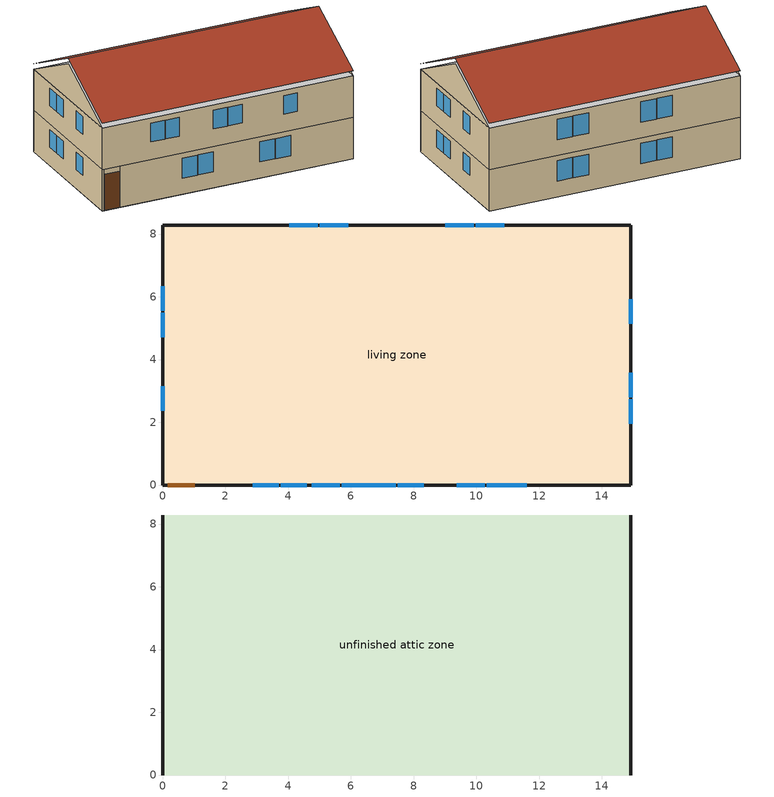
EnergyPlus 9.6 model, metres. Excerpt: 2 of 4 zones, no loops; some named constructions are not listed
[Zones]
living zone
 floor foundation (FloorFndGrndFinSlab): 0,0 0,8.29 14.92,8.29 14.92,0 z0
 wall outside (WallExtInsFin): 14.92,0 14.92,8.29 0,8.29 0,0 14.92,0 z2.44:4.88; 0.13,0 1.05,0 14.92,0 14.92,8.29 0,8.29 0,0 0.13,0 z0:2.44
 window (WindowConstruction): 14.92,1.95 14.92,2.73 / 14.92,2.79 14.92,3.57 / 14.92,5.14 14.92,5.92 / 0,6.34 0,5.56 / 0,5.5 0,4.72 / 0,3.15 0,2.37 z3.53:4.57; 2.88,0 3.7,0 / 3.76,0 4.58,0 / 6.61,0 7.43,0 / 7.49,0 8.32,0 / 10.78,0 11.6,0 z3.47:4.57; 0,6.34 0,5.56 / 0,5.5 0,4.72 / 0,3.15 0,2.37 / 14.92,1.95 14.92,2.73 / 14.92,2.79 14.92,3.57 / 14.92,5.14 14.92,5.92 z1.1:2.13; 10.88,8.29 9.98,8.29 / 9.92,8.29 9.01,8.29 / 5.91,8.29 5,8.29 / 4.94,8.29 4.04,8.29 z0.93:2.13; 4.75,0 5.64,0 / 5.7,0 6.59,0 / 9.38,0 10.27,0 / 10.33,0 11.22,0 z0.95:2.13; 10.88,8.29 9.98,8.29 / 9.92,8.29 9.01,8.29 / 5.91,8.29 5,8.29 / 4.94,8.29 4.04,8.29 z3.37:4.57
 door (Door): 0.15,0 1.02,0 z0:2.13
unfinished attic zone
 floor to living zone (FloorFinInsUnfinAttic): 0,8.29 14.92,8.29 14.92,0 0,0 z4.88
 wall outside (WallExtUninsUnfin): 0,4.14,6.95 0,8.29,4.88 0,0,4.88; 14.92,4.14,6.95 14.92,0,4.88 14.92,8.29,4.88
 roof outside (RoofUnfinInsExt): 14.92,4.14,7.25 0,4.14,7.25 0,0,5.18 14.92,0,5.18; 0,4.14,7.25 14.92,4.14,7.25 14.92,8.29,5.18 0,8.29,5.18
[Material] Roughness=Rough; Thermal Absorptance=0.9
Name | Thickness | Conductivity | Density | Specific Heat | Solar Absorptance | Visible Absorptance
Drywall 0.5 in. | 0.0127 | 0.160291 | 801 | 837.4 | 0.5 | 0.1
FloorUAAdditionalCeilingIns | 0.099314 | 0.0562575 | 16.02 | 1046.75 | 0.7 | 0.7
FloorUATrussandIns | 0.0889 | 0.0589139 | 50.7834 | 1165.1 | 0.5 | 0.9
[Construction]
FloorFinInsUnfinAttic Reversed: FloorUAAdditionalCeilingIns, FloorUATrussandIns, Drywall 0.5 in.
[Schedule:Day:Interval]
res mv_1 bath exhaust schedule allday1; res mv_1 bath exhaust schedule allday10; res mv_1 bath exhaust schedule allday11; res mv_1 bath exhaust schedule allday12; res mv_1 bath exhaust schedule allday2; res mv_1 bath exhaust schedule allday3; res mv_1 bath exhaust schedule allday4; res mv_1 bath exhaust schedule allday5; res mv_1 bath exhaust schedule allday6; res mv_1 bath exhaust schedule allday7; res mv_1 bath exhaust schedule allday8; res mv_1 bath exhaust schedule allday9: No, 23:00, 0, 24:00, 1
res mv_1 bath exhaust schedule summer design; res mv_1 range exhaust schedule summer design: No, 24:00, 1
res mv_1 bath exhaust schedule winter design; res mv_1 range exhaust schedule winter design; Schedule Day 11; Schedule Day 12; Schedule Day 15; Schedule Day 16: No, 24:00, 0
res mv_1 range exhaust schedule allday1; res mv_1 range exhaust schedule allday10; res mv_1 range exhaust schedule allday11; res mv_1 range exhaust schedule allday12; res mv_1 range exhaust schedule allday2; res mv_1 range exhaust schedule allday3; res mv_1 range exhaust schedule allday4; res mv_1 range exhaust schedule allday5; res mv_1 range exhaust schedule allday6; res mv_1 range exhaust schedule allday7; res mv_1 range exhaust schedule allday8; res mv_1 range exhaust schedule allday9: No, 15:00, 0, 16:00, 1, 24:00, 0
res nv_1 availability schedule allday1 on; res nv_1 availability schedule allday1 on 1; res nv_1 availability schedule allday1 on 10; res nv_1 availability schedule allday1 on 11; res nv_1 availability schedule allday1 on 2; res nv_1 availability schedule allday1 on 3; res nv_1 availability schedule allday1 on 4; res nv_1 availability schedule allday1 on 5; res nv_1 availability schedule allday1 on 6; res nv_1 availability schedule allday1 on 7; res nv_1 availability schedule allday1 on 8; res nv_1 availability schedule allday1 on 9: No, 01:00, 1, 02:00, 1, 03:00, 1, 04:00, 1, 05:00, 1, 06:00, 1, 07:00, 1, 08:00, 1, 09:00, 1, 10:00, 1, 11:00, 1, 12:00, 1, 13:00, 1, 14:00, 1, 15:00, 1, 16:00, 1, 17:00, 1, 18:00, 1, 19:00, 1, 20:00, 1, 21:00, 1, 22:00, 1, 23:00, 1, 24:00, 1
res nv_1 temp schedule allday1; res nv_1 temp schedule allday12; res nv_1 temp schedule allday2: No, 24:00, 26.1111
res nv_1 temp schedule allday10; res nv_1 temp schedule allday11; res nv_1 temp schedule allday3; res nv_1 temp schedule allday4; res nv_1 temp schedule allday5; res nv_1 temp schedule allday6; res nv_1 temp schedule allday7; res nv_1 temp schedule allday8; res nv_1 temp schedule allday9: No, 24:00, 24.4444
[Schedule:Week:Daily]
res mv_1 bath exhaust schedule Week Rule - Apr29-May5: res mv_1 bath exhaust schedule allday4, res mv_1 bath exhaust schedule allday4, res mv_1 bath exhaust schedule allday5, res mv_1 bath exhaust schedule allday5, res mv_1 bath exhaust schedule allday5, res mv_1 bath exhaust schedule allday5, res mv_1 bath exhaust schedule allday5, Schedule Day 16, res mv_1 bath exhaust schedule summer design, res mv_1 bath exhaust schedule winter design, Schedule Day 16, Schedule Day 16
res mv_1 bath exhaust schedule Week Rule - May6-May26: res mv_1 bath exhaust schedule allday5, res mv_1 bath exhaust schedule allday5, res mv_1 bath exhaust schedule allday5, res mv_1 bath exhaust schedule allday5, res mv_1 bath exhaust schedule allday5, res mv_1 bath exhaust schedule allday5, res mv_1 bath exhaust schedule allday5, Schedule Day 16, res mv_1 bath exhaust schedule summer design, res mv_1 bath exhaust schedule winter design, Schedule Day 16, Schedule Day 16
res mv_1 bath exhaust schedule Week Rule - May27-Jun2: res mv_1 bath exhaust schedule allday5, res mv_1 bath exhaust schedule allday5, res mv_1 bath exhaust schedule allday5, res mv_1 bath exhaust schedule allday5, res mv_1 bath exhaust schedule allday5, res mv_1 bath exhaust schedule allday6, res mv_1 bath exhaust schedule allday6, Schedule Day 16, res mv_1 bath exhaust schedule summer design, res mv_1 bath exhaust schedule winter design, Schedule Day 16, Schedule Day 16
res mv_1 bath exhaust schedule Week Rule - Jun3-Jun30: res mv_1 bath exhaust schedule allday6, res mv_1 bath exhaust schedule allday6, res mv_1 bath exhaust schedule allday6, res mv_1 bath exhaust schedule allday6, res mv_1 bath exhaust schedule allday6, res mv_1 bath exhaust schedule allday6, res mv_1 bath exhaust schedule allday6, Schedule Day 16, res mv_1 bath exhaust schedule summer design, res mv_1 bath exhaust schedule winter design, Schedule Day 16, Schedule Day 16
res mv_1 bath exhaust schedule Week Rule - Jul1-Jul28: res mv_1 bath exhaust schedule allday7, res mv_1 bath exhaust schedule allday7, res mv_1 bath exhaust schedule allday7, res mv_1 bath exhaust schedule allday7, res mv_1 bath exhaust schedule allday7, res mv_1 bath exhaust schedule allday7, res mv_1 bath exhaust schedule allday7, Schedule Day 16, res mv_1 bath exhaust schedule summer design, res mv_1 bath exhaust schedule winter design, Schedule Day 16, Schedule Day 16
res mv_1 bath exhaust schedule Week Rule - Jul29-Aug4: res mv_1 bath exhaust schedule allday7, res mv_1 bath exhaust schedule allday7, res mv_1 bath exhaust schedule allday7, res mv_1 bath exhaust schedule allday8, res mv_1 bath exhaust schedule allday8, res mv_1 bath exhaust schedule allday8, res mv_1 bath exhaust schedule allday8, Schedule Day 16, res mv_1 bath exhaust schedule summer design, res mv_1 bath exhaust schedule winter design, Schedule Day 16, Schedule Day 16
res mv_1 bath exhaust schedule Week Rule - Aug5-Aug25: res mv_1 bath exhaust schedule allday8, res mv_1 bath exhaust schedule allday8, res mv_1 bath exhaust schedule allday8, res mv_1 bath exhaust schedule allday8, res mv_1 bath exhaust schedule allday8, res mv_1 bath exhaust schedule allday8, res mv_1 bath exhaust schedule allday8, Schedule Day 16, res mv_1 bath exhaust schedule summer design, res mv_1 bath exhaust schedule winter design, Schedule Day 16, Schedule Day 16
res mv_1 bath exhaust schedule Week Rule - Aug26-Sep1: res mv_1 bath exhaust schedule allday8, res mv_1 bath exhaust schedule allday8, res mv_1 bath exhaust schedule allday8, res mv_1 bath exhaust schedule allday8, res mv_1 bath exhaust schedule allday8, res mv_1 bath exhaust schedule allday8, res mv_1 bath exhaust schedule allday9, Schedule Day 16, res mv_1 bath exhaust schedule summer design, res mv_1 bath exhaust schedule winter design, Schedule Day 16, Schedule Day 16
res mv_1 bath exhaust schedule Week Rule - Sep2-Sep29: res mv_1 bath exhaust schedule allday9, res mv_1 bath exhaust schedule allday9, res mv_1 bath exhaust schedule allday9, res mv_1 bath exhaust schedule allday9, res mv_1 bath exhaust schedule allday9, res mv_1 bath exhaust schedule allday9, res mv_1 bath exhaust schedule allday9, Schedule Day 16, res mv_1 bath exhaust schedule summer design, res mv_1 bath exhaust schedule winter design, Schedule Day 16, Schedule Day 16
res mv_1 bath exhaust schedule Week Rule - Sep30-Oct6: res mv_1 bath exhaust schedule allday9, res mv_1 bath exhaust schedule allday10, res mv_1 bath exhaust schedule allday10, res mv_1 bath exhaust schedule allday10, res mv_1 bath exhaust schedule allday10, res mv_1 bath exhaust schedule allday10, res mv_1 bath exhaust schedule allday10, Schedule Day 16, res mv_1 bath exhaust schedule summer design, res mv_1 bath exhaust schedule winter design, Schedule Day 16, Schedule Day 16
res mv_1 bath exhaust schedule Week Rule - Oct7-Oct27: res mv_1 bath exhaust schedule allday10, res mv_1 bath exhaust schedule allday10, res mv_1 bath exhaust schedule allday10, res mv_1 bath exhaust schedule allday10, res mv_1 bath exhaust schedule allday10, res mv_1 bath exhaust schedule allday10, res mv_1 bath exhaust schedule allday10, Schedule Day 16, res mv_1 bath exhaust schedule summer design, res mv_1 bath exhaust schedule winter design, Schedule Day 16, Schedule Day 16
res mv_1 bath exhaust schedule Week Rule - Oct28-Nov3: res mv_1 bath exhaust schedule allday10, res mv_1 bath exhaust schedule allday10, res mv_1 bath exhaust schedule allday10, res mv_1 bath exhaust schedule allday10, res mv_1 bath exhaust schedule allday11, res mv_1 bath exhaust schedule allday11, res mv_1 bath exhaust schedule allday11, Schedule Day 16, res mv_1 bath exhaust schedule summer design, res mv_1 bath exhaust schedule winter design, Schedule Day 16, Schedule Day 16
res mv_1 bath exhaust schedule Week Rule - Nov4-Nov24: res mv_1 bath exhaust schedule allday11, res mv_1 bath exhaust schedule allday11, res mv_1 bath exhaust schedule allday11, res mv_1 bath exhaust schedule allday11, res mv_1 bath exhaust schedule allday11, res mv_1 bath exhaust schedule allday11, res mv_1 bath exhaust schedule allday11, Schedule Day 16, res mv_1 bath exhaust schedule summer design, res mv_1 bath exhaust schedule winter design, Schedule Day 16, Schedule Day 16
res mv_1 bath exhaust schedule Week Rule - Nov25-Dec1: res mv_1 bath exhaust schedule allday11, res mv_1 bath exhaust schedule allday11, res mv_1 bath exhaust schedule allday11, res mv_1 bath exhaust schedule allday11, res mv_1 bath exhaust schedule allday11, res mv_1 bath exhaust schedule allday11, res mv_1 bath exhaust schedule allday12, Schedule Day 16, res mv_1 bath exhaust schedule summer design, res mv_1 bath exhaust schedule winter design, Schedule Day 16, Schedule Day 16
res mv_1 bath exhaust schedule Week Rule - Dec2-Dec31: res mv_1 bath exhaust schedule allday12, res mv_1 bath exhaust schedule allday12, res mv_1 bath exhaust schedule allday12, res mv_1 bath exhaust schedule allday12, res mv_1 bath exhaust schedule allday12, res mv_1 bath exhaust schedule allday12, res mv_1 bath exhaust schedule allday12, Schedule Day 16, res mv_1 bath exhaust schedule summer design, res mv_1 bath exhaust schedule winter design, Schedule Day 16, Schedule Day 16
res mv_1 range exhaust schedule Week Rule - Jan1-Jan27: res mv_1 range exhaust schedule allday1, res mv_1 range exhaust schedule allday1, res mv_1 range exhaust schedule allday1, res mv_1 range exhaust schedule allday1, res mv_1 range exhaust schedule allday1, res mv_1 range exhaust schedule allday1, res mv_1 range exhaust schedule allday1, Schedule Day 15, res mv_1 range exhaust schedule summer design, res mv_1 range exhaust schedule winter design, Schedule Day 15, Schedule Day 15
res mv_1 range exhaust schedule Week Rule - Jan28-Feb3: res mv_1 range exhaust schedule allday1, res mv_1 range exhaust schedule allday1, res mv_1 range exhaust schedule allday1, res mv_1 range exhaust schedule allday1, res mv_1 range exhaust schedule allday2, res mv_1 range exhaust schedule allday2, res mv_1 range exhaust schedule allday2, Schedule Day 15, res mv_1 range exhaust schedule summer design, res mv_1 range exhaust schedule winter design, Schedule Day 15, Schedule Day 15
res mv_1 range exhaust schedule Week Rule - Feb4-Feb24: res mv_1 range exhaust schedule allday2, res mv_1 range exhaust schedule allday2, res mv_1 range exhaust schedule allday2, res mv_1 range exhaust schedule allday2, res mv_1 range exhaust schedule allday2, res mv_1 range exhaust schedule allday2, res mv_1 range exhaust schedule allday2, Schedule Day 15, res mv_1 range exhaust schedule summer design, res mv_1 range exhaust schedule winter design, Schedule Day 15, Schedule Day 15
res mv_1 range exhaust schedule Week Rule - Feb25-Mar3: res mv_1 range exhaust schedule allday2, res mv_1 range exhaust schedule allday2, res mv_1 range exhaust schedule allday2, res mv_1 range exhaust schedule allday2, res mv_1 range exhaust schedule allday3, res mv_1 range exhaust schedule allday3, res mv_1 range exhaust schedule allday3, Schedule Day 15, res mv_1 range exhaust schedule summer design, res mv_1 range exhaust schedule winter design, Schedule Day 15, Schedule Day 15
res mv_1 range exhaust schedule Week Rule - Mar4-Mar31: res mv_1 range exhaust schedule allday3, res mv_1 range exhaust schedule allday3, res mv_1 range exhaust schedule allday3, res mv_1 range exhaust schedule allday3, res mv_1 range exhaust schedule allday3, res mv_1 range exhaust schedule allday3, res mv_1 range exhaust schedule allday3, Schedule Day 15, res mv_1 range exhaust schedule summer design, res mv_1 range exhaust schedule winter design, Schedule Day 15, Schedule Day 15
res mv_1 range exhaust schedule Week Rule - Apr1-Apr28: res mv_1 range exhaust schedule allday4, res mv_1 range exhaust schedule allday4, res mv_1 range exhaust schedule allday4, res mv_1 range exhaust schedule allday4, res mv_1 range exhaust schedule allday4, res mv_1 range exhaust schedule allday4, res mv_1 range exhaust schedule allday4, Schedule Day 15, res mv_1 range exhaust schedule summer design, res mv_1 range exhaust schedule winter design, Schedule Day 15, Schedule Day 15
res mv_1 range exhaust schedule Week Rule - Apr29-May5: res mv_1 range exhaust schedule allday4, res mv_1 range exhaust schedule allday4, res mv_1 range exhaust schedule allday5, res mv_1 range exhaust schedule allday5, res mv_1 range exhaust schedule allday5, res mv_1 range exhaust schedule allday5, res mv_1 range exhaust schedule allday5, Schedule Day 15, res mv_1 range exhaust schedule summer design, res mv_1 range exhaust schedule winter design, Schedule Day 15, Schedule Day 15
res mv_1 range exhaust schedule Week Rule - May6-May26: res mv_1 range exhaust schedule allday5, res mv_1 range exhaust schedule allday5, res mv_1 range exhaust schedule allday5, res mv_1 range exhaust schedule allday5, res mv_1 range exhaust schedule allday5, res mv_1 range exhaust schedule allday5, res mv_1 range exhaust schedule allday5, Schedule Day 15, res mv_1 range exhaust schedule summer design, res mv_1 range exhaust schedule winter design, Schedule Day 15, Schedule Day 15
res mv_1 range exhaust schedule Week Rule - May27-Jun2: res mv_1 range exhaust schedule allday5, res mv_1 range exhaust schedule allday5, res mv_1 range exhaust schedule allday5, res mv_1 range exhaust schedule allday5, res mv_1 range exhaust schedule allday5, res mv_1 range exhaust schedule allday6, res mv_1 range exhaust schedule allday6, Schedule Day 15, res mv_1 range exhaust schedule summer design, res mv_1 range exhaust schedule winter design, Schedule Day 15, Schedule Day 15
res mv_1 range exhaust schedule Week Rule - Jun3-Jun30: res mv_1 range exhaust schedule allday6, res mv_1 range exhaust schedule allday6, res mv_1 range exhaust schedule allday6, res mv_1 range exhaust schedule allday6, res mv_1 range exhaust schedule allday6, res mv_1 range exhaust schedule allday6, res mv_1 range exhaust schedule allday6, Schedule Day 15, res mv_1 range exhaust schedule summer design, res mv_1 range exhaust schedule winter design, Schedule Day 15, Schedule Day 15
res mv_1 range exhaust schedule Week Rule - Jul1-Jul28: res mv_1 range exhaust schedule allday7, res mv_1 range exhaust schedule allday7, res mv_1 range exhaust schedule allday7, res mv_1 range exhaust schedule allday7, res mv_1 range exhaust schedule allday7, res mv_1 range exhaust schedule allday7, res mv_1 range exhaust schedule allday7, Schedule Day 15, res mv_1 range exhaust schedule summer design, res mv_1 range exhaust schedule winter design, Schedule Day 15, Schedule Day 15
res mv_1 range exhaust schedule Week Rule - Jul29-Aug4: res mv_1 range exhaust schedule allday7, res mv_1 range exhaust schedule allday7, res mv_1 range exhaust schedule allday7, res mv_1 range exhaust schedule allday8, res mv_1 range exhaust schedule allday8, res mv_1 range exhaust schedule allday8, res mv_1 range exhaust schedule allday8, Schedule Day 15, res mv_1 range exhaust schedule summer design, res mv_1 range exhaust schedule winter design, Schedule Day 15, Schedule Day 15
res mv_1 range exhaust schedule Week Rule - Aug5-Aug25: res mv_1 range exhaust schedule allday8, res mv_1 range exhaust schedule allday8, res mv_1 range exhaust schedule allday8, res mv_1 range exhaust schedule allday8, res mv_1 range exhaust schedule allday8, res mv_1 range exhaust schedule allday8, res mv_1 range exhaust schedule allday8, Schedule Day 15, res mv_1 range exhaust schedule summer design, res mv_1 range exhaust schedule winter design, Schedule Day 15, Schedule Day 15
res mv_1 range exhaust schedule Week Rule - Aug26-Sep1: res mv_1 range exhaust schedule allday8, res mv_1 range exhaust schedule allday8, res mv_1 range exhaust schedule allday8, res mv_1 range exhaust schedule allday8, res mv_1 range exhaust schedule allday8, res mv_1 range exhaust schedule allday8, res mv_1 range exhaust schedule allday9, Schedule Day 15, res mv_1 range exhaust schedule summer design, res mv_1 range exhaust schedule winter design, Schedule Day 15, Schedule Day 15
res mv_1 range exhaust schedule Week Rule - Sep2-Sep29: res mv_1 range exhaust schedule allday9, res mv_1 range exhaust schedule allday9, res mv_1 range exhaust schedule allday9, res mv_1 range exhaust schedule allday9, res mv_1 range exhaust schedule allday9, res mv_1 range exhaust schedule allday9, res mv_1 range exhaust schedule allday9, Schedule Day 15, res mv_1 range exhaust schedule summer design, res mv_1 range exhaust schedule winter design, Schedule Day 15, Schedule Day 15
res mv_1 range exhaust schedule Week Rule - Sep30-Oct6: res mv_1 range exhaust schedule allday9, res mv_1 range exhaust schedule allday10, res mv_1 range exhaust schedule allday10, res mv_1 range exhaust schedule allday10, res mv_1 range exhaust schedule allday10, res mv_1 range exhaust schedule allday10, res mv_1 range exhaust schedule allday10, Schedule Day 15, res mv_1 range exhaust schedule summer design, res mv_1 range exhaust schedule winter design, Schedule Day 15, Schedule Day 15
res mv_1 range exhaust schedule Week Rule - Oct7-Oct27: res mv_1 range exhaust schedule allday10, res mv_1 range exhaust schedule allday10, res mv_1 range exhaust schedule allday10, res mv_1 range exhaust schedule allday10, res mv_1 range exhaust schedule allday10, res mv_1 range exhaust schedule allday10, res mv_1 range exhaust schedule allday10, Schedule Day 15, res mv_1 range exhaust schedule summer design, res mv_1 range exhaust schedule winter design, Schedule Day 15, Schedule Day 15
res mv_1 range exhaust schedule Week Rule - Oct28-Nov3: res mv_1 range exhaust schedule allday10, res mv_1 range exhaust schedule allday10, res mv_1 range exhaust schedule allday10, res mv_1 range exhaust schedule allday10, res mv_1 range exhaust schedule allday11, res mv_1 range exhaust schedule allday11, res mv_1 range exhaust schedule allday11, Schedule Day 15, res mv_1 range exhaust schedule summer design, res mv_1 range exhaust schedule winter design, Schedule Day 15, Schedule Day 15
res mv_1 range exhaust schedule Week Rule - Nov4-Nov24: res mv_1 range exhaust schedule allday11, res mv_1 range exhaust schedule allday11, res mv_1 range exhaust schedule allday11, res mv_1 range exhaust schedule allday11, res mv_1 range exhaust schedule allday11, res mv_1 range exhaust schedule allday11, res mv_1 range exhaust schedule allday11, Schedule Day 15, res mv_1 range exhaust schedule summer design, res mv_1 range exhaust schedule winter design, Schedule Day 15, Schedule Day 15
res mv_1 range exhaust schedule Week Rule - Nov25-Dec1: res mv_1 range exhaust schedule allday11, res mv_1 range exhaust schedule allday11, res mv_1 range exhaust schedule allday11, res mv_1 range exhaust schedule allday11, res mv_1 range exhaust schedule allday11, res mv_1 range exhaust schedule allday11, res mv_1 range exhaust schedule allday12, Schedule Day 15, res mv_1 range exhaust schedule summer design, res mv_1 range exhaust schedule winter design, Schedule Day 15, Schedule Day 15
res mv_1 range exhaust schedule Week Rule - Dec2-Dec31: res mv_1 range exhaust schedule allday12, res mv_1 range exhaust schedule allday12, res mv_1 range exhaust schedule allday12, res mv_1 range exhaust schedule allday12, res mv_1 range exhaust schedule allday12, res mv_1 range exhaust schedule allday12, res mv_1 range exhaust schedule allday12, Schedule Day 15, res mv_1 range exhaust schedule summer design, res mv_1 range exhaust schedule winter design, Schedule Day 15, Schedule Day 15
res nv_1 avail schedule Week Rule - Jan1-Jan6: res nv_1 availability schedule allday1 on, res nv_1 availability schedule allday1 on, Schedule Day 12, res nv_1 availability schedule allday1 on, Schedule Day 12, res nv_1 availability schedule allday1 on, Schedule Day 12, Schedule Day 12, Schedule Day 12, Schedule Day 12, Schedule Day 12, Schedule Day 12
res nv_1 avail schedule Week Rule - Jan7-Jan27: Schedule Day 12, res nv_1 availability schedule allday1 on, Schedule Day 12, res nv_1 availability schedule allday1 on, Schedule Day 12, res nv_1 availability schedule allday1 on, Schedule Day 12, Schedule Day 12, Schedule Day 12, Schedule Day 12, Schedule Day 12, Schedule Day 12
res nv_1 avail schedule Week Rule - Jan28-Feb3: Schedule Day 12, res nv_1 availability schedule allday1 on, Schedule Day 12, res nv_1 availability schedule allday1 on, Schedule Day 12, res nv_1 availability schedule allday1 on 1, Schedule Day 12, Schedule Day 12, Schedule Day 12, Schedule Day 12, Schedule Day 12, Schedule Day 12
res nv_1 avail schedule Week Rule - Feb4-Feb24: Schedule Day 12, res nv_1 availability schedule allday1 on 1, Schedule Day 12, res nv_1 availability schedule allday1 on 1, Schedule Day 12, res nv_1 availability schedule allday1 on 1, Schedule Day 12, Schedule Day 12, Schedule Day 12, Schedule Day 12, Schedule Day 12, Schedule Day 12
res nv_1 avail schedule Week Rule - Feb25-Mar3: Schedule Day 12, res nv_1 availability schedule allday1 on 1, Schedule Day 12, res nv_1 availability schedule allday1 on 1, Schedule Day 12, res nv_1 availability schedule allday1 on 2, Schedule Day 12, Schedule Day 12, Schedule Day 12, Schedule Day 12, Schedule Day 12, Schedule Day 12
res nv_1 avail schedule Week Rule - Mar4-Mar31: Schedule Day 12, res nv_1 availability schedule allday1 on 2, Schedule Day 12, res nv_1 availability schedule allday1 on 2, Schedule Day 12, res nv_1 availability schedule allday1 on 2, Schedule Day 12, Schedule Day 12, Schedule Day 12, Schedule Day 12, Schedule Day 12, Schedule Day 12
res nv_1 avail schedule Week Rule - Apr1-Apr28: Schedule Day 12, res nv_1 availability schedule allday1 on 3, Schedule Day 12, res nv_1 availability schedule allday1 on 3, Schedule Day 12, res nv_1 availability schedule allday1 on 3, Schedule Day 12, Schedule Day 12, Schedule Day 12, Schedule Day 12, Schedule Day 12, Schedule Day 12
res nv_1 avail schedule Week Rule - Apr29-May5: Schedule Day 12, res nv_1 availability schedule allday1 on 3, Schedule Day 12, res nv_1 availability schedule allday1 on 4, Schedule Day 12, res nv_1 availability schedule allday1 on 4, Schedule Day 12, Schedule Day 12, Schedule Day 12, Schedule Day 12, Schedule Day 12, Schedule Day 12
res nv_1 avail schedule Week Rule - May6-May26: Schedule Day 12, res nv_1 availability schedule allday1 on 4, Schedule Day 12, res nv_1 availability schedule allday1 on 4, Schedule Day 12, res nv_1 availability schedule allday1 on 4, Schedule Day 12, Schedule Day 12, Schedule Day 12, Schedule Day 12, Schedule Day 12, Schedule Day 12
res nv_1 avail schedule Week Rule - May27-Jun2: Schedule Day 12, res nv_1 availability schedule allday1 on 4, Schedule Day 12, res nv_1 availability schedule allday1 on 4, Schedule Day 12, res nv_1 availability schedule allday1 on 5, Schedule Day 12, Schedule Day 12, Schedule Day 12, Schedule Day 12, Schedule Day 12, Schedule Day 12
res nv_1 avail schedule Week Rule - Jun3-Jun30: Schedule Day 12, res nv_1 availability schedule allday1 on 5, Schedule Day 12, res nv_1 availability schedule allday1 on 5, Schedule Day 12, res nv_1 availability schedule allday1 on 5, Schedule Day 12, Schedule Day 12, Schedule Day 12, Schedule Day 12, Schedule Day 12, Schedule Day 12
res nv_1 avail schedule Week Rule - Jul1-Jul28: Schedule Day 12, res nv_1 availability schedule allday1 on 6, Schedule Day 12, res nv_1 availability schedule allday1 on 6, Schedule Day 12, res nv_1 availability schedule allday1 on 6, Schedule Day 12, Schedule Day 12, Schedule Day 12, Schedule Day 12, Schedule Day 12, Schedule Day 12
res nv_1 avail schedule Week Rule - Jul29-Aug4: Schedule Day 12, res nv_1 availability schedule allday1 on 6, Schedule Day 12, res nv_1 availability schedule allday1 on 7, Schedule Day 12, res nv_1 availability schedule allday1 on 7, Schedule Day 12, Schedule Day 12, Schedule Day 12, Schedule Day 12, Schedule Day 12, Schedule Day 12
res nv_1 avail schedule Week Rule - Aug5-Sep1: Schedule Day 12, res nv_1 availability schedule allday1 on 7, Schedule Day 12, res nv_1 availability schedule allday1 on 7, Schedule Day 12, res nv_1 availability schedule allday1 on 7, Schedule Day 12, Schedule Day 12, Schedule Day 12, Schedule Day 12, Schedule Day 12, Schedule Day 12
res nv_1 avail schedule Week Rule - Sep2-Sep29: Schedule Day 12, res nv_1 availability schedule allday1 on 8, Schedule Day 12, res nv_1 availability schedule allday1 on 8, Schedule Day 12, res nv_1 availability schedule allday1 on 8, Schedule Day 12, Schedule Day 12, Schedule Day 12, Schedule Day 12, Schedule Day 12, Schedule Day 12
res nv_1 avail schedule Week Rule - Sep30-Oct27: Schedule Day 12, res nv_1 availability schedule allday1 on 9, Schedule Day 12, res nv_1 availability schedule allday1 on 9, Schedule Day 12, res nv_1 availability schedule allday1 on 9, Schedule Day 12, Schedule Day 12, Schedule Day 12, Schedule Day 12, Schedule Day 12, Schedule Day 12
res nv_1 avail schedule Week Rule - Oct28-Nov3: Schedule Day 12, res nv_1 availability schedule allday1 on 9, Schedule Day 12, res nv_1 availability schedule allday1 on 9, Schedule Day 12, res nv_1 availability schedule allday1 on 10, Schedule Day 12, Schedule Day 12, Schedule Day 12, Schedule Day 12, Schedule Day 12, Schedule Day 12
res nv_1 avail schedule Week Rule - Nov4-Dec1: Schedule Day 12, res nv_1 availability schedule allday1 on 10, Schedule Day 12, res nv_1 availability schedule allday1 on 10, Schedule Day 12, res nv_1 availability schedule allday1 on 10, Schedule Day 12, Schedule Day 12, Schedule Day 12, Schedule Day 12, Schedule Day 12, Schedule Day 12
res nv_1 avail schedule Week Rule - Dec2-Dec31: Schedule Day 12, res nv_1 availability schedule allday1 on 11, Schedule Day 12, res nv_1 availability schedule allday1 on 11, Schedule Day 12, res nv_1 availability schedule allday1 on 11, Schedule Day 12, Schedule Day 12, Schedule Day 12, Schedule Day 12, Schedule Day 12, Schedule Day 12
res nv_1 temp schedule Week Rule - Jan1-Jan27: res nv_1 temp schedule allday1, res nv_1 temp schedule allday1, res nv_1 temp schedule allday1, res nv_1 temp schedule allday1, res nv_1 temp schedule allday1, res nv_1 temp schedule allday1, res nv_1 temp schedule allday1, Schedule Day 11, Schedule Day 11, Schedule Day 11, Schedule Day 11, Schedule Day 11
res nv_1 temp schedule Week Rule - Jan28-Feb3: res nv_1 temp schedule allday1, res nv_1 temp schedule allday1, res nv_1 temp schedule allday1, res nv_1 temp schedule allday1, res nv_1 temp schedule allday2, res nv_1 temp schedule allday2, res nv_1 temp schedule allday2, Schedule Day 11, Schedule Day 11, Schedule Day 11, Schedule Day 11, Schedule Day 11
res nv_1 temp schedule Week Rule - Feb4-Feb24: res nv_1 temp schedule allday2, res nv_1 temp schedule allday2, res nv_1 temp schedule allday2, res nv_1 temp schedule allday2, res nv_1 temp schedule allday2, res nv_1 temp schedule allday2, res nv_1 temp schedule allday2, Schedule Day 11, Schedule Day 11, Schedule Day 11, Schedule Day 11, Schedule Day 11
res nv_1 temp schedule Week Rule - Feb25-Mar3: res nv_1 temp schedule allday2, res nv_1 temp schedule allday2, res nv_1 temp schedule allday2, res nv_1 temp schedule allday2, res nv_1 temp schedule allday3, res nv_1 temp schedule allday3, res nv_1 temp schedule allday3, Schedule Day 11, Schedule Day 11, Schedule Day 11, Schedule Day 11, Schedule Day 11
res nv_1 temp schedule Week Rule - Mar4-Mar31: res nv_1 temp schedule allday3, res nv_1 temp schedule allday3, res nv_1 temp schedule allday3, res nv_1 temp schedule allday3, res nv_1 temp schedule allday3, res nv_1 temp schedule allday3, res nv_1 temp schedule allday3, Schedule Day 11, Schedule Day 11, Schedule Day 11, Schedule Day 11, Schedule Day 11
res nv_1 temp schedule Week Rule - Apr1-Apr28: res nv_1 temp schedule allday4, res nv_1 temp schedule allday4, res nv_1 temp schedule allday4, res nv_1 temp schedule allday4, res nv_1 temp schedule allday4, res nv_1 temp schedule allday4, res nv_1 temp schedule allday4, Schedule Day 11, Schedule Day 11, Schedule Day 11, Schedule Day 11, Schedule Day 11
res nv_1 temp schedule Week Rule - Apr29-May5: res nv_1 temp schedule allday4, res nv_1 temp schedule allday4, res nv_1 temp schedule allday5, res nv_1 temp schedule allday5, res nv_1 temp schedule allday5, res nv_1 temp schedule allday5, res nv_1 temp schedule allday5, Schedule Day 11, Schedule Day 11, Schedule Day 11, Schedule Day 11, Schedule Day 11
res nv_1 temp schedule Week Rule - May6-May26: res nv_1 temp schedule allday5, res nv_1 temp schedule allday5, res nv_1 temp schedule allday5, res nv_1 temp schedule allday5, res nv_1 temp schedule allday5, res nv_1 temp schedule allday5, res nv_1 temp schedule allday5, Schedule Day 11, Schedule Day 11, Schedule Day 11, Schedule Day 11, Schedule Day 11
res nv_1 temp schedule Week Rule - May27-Jun2: res nv_1 temp schedule allday5, res nv_1 temp schedule allday5, res nv_1 temp schedule allday5, res nv_1 temp schedule allday5, res nv_1 temp schedule allday5, res nv_1 temp schedule allday6, res nv_1 temp schedule allday6, Schedule Day 11, Schedule Day 11, Schedule Day 11, Schedule Day 11, Schedule Day 11
res nv_1 temp schedule Week Rule - Jun3-Jun30: res nv_1 temp schedule allday6, res nv_1 temp schedule allday6, res nv_1 temp schedule allday6, res nv_1 temp schedule allday6, res nv_1 temp schedule allday6, res nv_1 temp schedule allday6, res nv_1 temp schedule allday6, Schedule Day 11, Schedule Day 11, Schedule Day 11, Schedule Day 11, Schedule Day 11
res nv_1 temp schedule Week Rule - Jul1-Jul28: res nv_1 temp schedule allday7, res nv_1 temp schedule allday7, res nv_1 temp schedule allday7, res nv_1 temp schedule allday7, res nv_1 temp schedule allday7, res nv_1 temp schedule allday7, res nv_1 temp schedule allday7, Schedule Day 11, Schedule Day 11, Schedule Day 11, Schedule Day 11, Schedule Day 11
res nv_1 temp schedule Week Rule - Jul29-Aug4: res nv_1 temp schedule allday7, res nv_1 temp schedule allday7, res nv_1 temp schedule allday7, res nv_1 temp schedule allday8, res nv_1 temp schedule allday8, res nv_1 temp schedule allday8, res nv_1 temp schedule allday8, Schedule Day 11, Schedule Day 11, Schedule Day 11, Schedule Day 11, Schedule Day 11
res nv_1 temp schedule Week Rule - Aug5-Aug25: res nv_1 temp schedule allday8, res nv_1 temp schedule allday8, res nv_1 temp schedule allday8, res nv_1 temp schedule allday8, res nv_1 temp schedule allday8, res nv_1 temp schedule allday8, res nv_1 temp schedule allday8, Schedule Day 11, Schedule Day 11, Schedule Day 11, Schedule Day 11, Schedule Day 11
res nv_1 temp schedule Week Rule - Aug26-Sep1: res nv_1 temp schedule allday8, res nv_1 temp schedule allday8, res nv_1 temp schedule allday8, res nv_1 temp schedule allday8, res nv_1 temp schedule allday8, res nv_1 temp schedule allday8, res nv_1 temp schedule allday9, Schedule Day 11, Schedule Day 11, Schedule Day 11, Schedule Day 11, Schedule Day 11
res nv_1 temp schedule Week Rule - Sep2-Sep29: res nv_1 temp schedule allday9, res nv_1 temp schedule allday9, res nv_1 temp schedule allday9, res nv_1 temp schedule allday9, res nv_1 temp schedule allday9, res nv_1 temp schedule allday9, res nv_1 temp schedule allday9, Schedule Day 11, Schedule Day 11, Schedule Day 11, Schedule Day 11, Schedule Day 11
res nv_1 temp schedule Week Rule - Sep30-Oct6: res nv_1 temp schedule allday9, res nv_1 temp schedule allday10, res nv_1 temp schedule allday10, res nv_1 temp schedule allday10, res nv_1 temp schedule allday10, res nv_1 temp schedule allday10, res nv_1 temp schedule allday10, Schedule Day 11, Schedule Day 11, Schedule Day 11, Schedule Day 11, Schedule Day 11
res nv_1 temp schedule Week Rule - Oct7-Oct27: res nv_1 temp schedule allday10, res nv_1 temp schedule allday10, res nv_1 temp schedule allday10, res nv_1 temp schedule allday10, res nv_1 temp schedule allday10, res nv_1 temp schedule allday10, res nv_1 temp schedule allday10, Schedule Day 11, Schedule Day 11, Schedule Day 11, Schedule Day 11, Schedule Day 11
res nv_1 temp schedule Week Rule - Oct28-Nov3: res nv_1 temp schedule allday10, res nv_1 temp schedule allday10, res nv_1 temp schedule allday10, res nv_1 temp schedule allday10, res nv_1 temp schedule allday11, res nv_1 temp schedule allday11, res nv_1 temp schedule allday11, Schedule Day 11, Schedule Day 11, Schedule Day 11, Schedule Day 11, Schedule Day 11
res nv_1 temp schedule Week Rule - Nov4-Nov24: res nv_1 temp schedule allday11, res nv_1 temp schedule allday11, res nv_1 temp schedule allday11, res nv_1 temp schedule allday11, res nv_1 temp schedule allday11, res nv_1 temp schedule allday11, res nv_1 temp schedule allday11, Schedule Day 11, Schedule Day 11, Schedule Day 11, Schedule Day 11, Schedule Day 11
res nv_1 temp schedule Week Rule - Nov25-Dec1: res nv_1 temp schedule allday11, res nv_1 temp schedule allday11, res nv_1 temp schedule allday11, res nv_1 temp schedule allday11, res nv_1 temp schedule allday11, res nv_1 temp schedule allday11, res nv_1 temp schedule allday12, Schedule Day 11, Schedule Day 11, Schedule Day 11, Schedule Day 11, Schedule Day 11
res nv_1 temp schedule Week Rule - Dec2-Dec31: res nv_1 temp schedule allday12, res nv_1 temp schedule allday12, res nv_1 temp schedule allday12, res nv_1 temp schedule allday12, res nv_1 temp schedule allday12, res nv_1 temp schedule allday12, res nv_1 temp schedule allday12, Schedule Day 11, Schedule Day 11, Schedule Day 11, Schedule Day 11, Schedule Day 11
